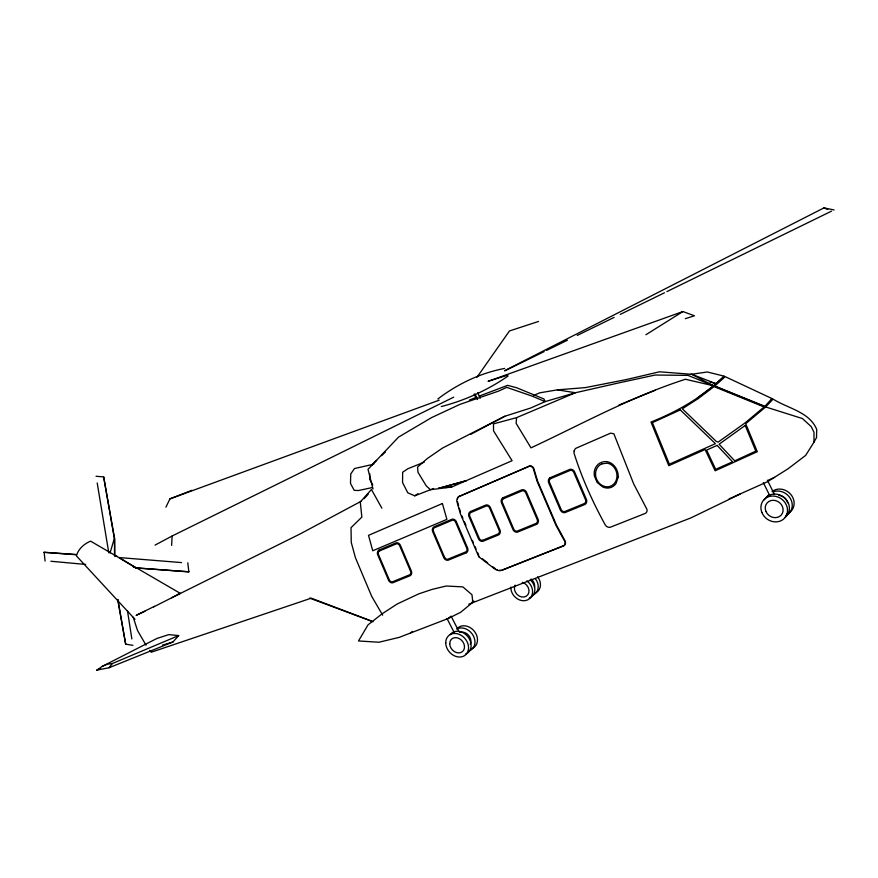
<?xml version="1.0" encoding="UTF-8"?>
<svg xmlns="http://www.w3.org/2000/svg" width="878" height="878" viewBox="0 0 878 878"><rect width="100%" height="100%" fill="white"/><g stroke="black" fill="none" stroke-linecap="round" stroke-linejoin="round"><path stroke-width="1.32" d="M729.146 498.847L767.295 481.824L788.038 468.808L805.686 455.364L813.983 442.139L813.983 432.239L811.228 426.62L802.415 418.543L765.671 406.964L687.935 375.378L655.131 375.038L619.396 382.764L575.43 392.74L545.106 401.608L530.773 407.985L504.817 416.26L442.512 448.065L427.279 458.546L417.533 467.129L417.983 472.265L426.236 485.863L430.45 489.694L451.61 487.049L512.093 460.698L493.546 430.868L493.469 423.887L516.593 417.643L575.43 392.74L557.387 389.854L539.685 392.839L533.495 395.506M369.814 473.747L369.66 479.201L372.766 484.996M171.616 545.37L172.154 535.986L453.685 397.163M516.593 417.643L516.121 423.339L530.981 447.857C582.048 424.008 631.545 396.538 685.422 379.263L713.584 385.804L724.207 376.19L707.295 371.976L690.317 374.478M771.992 398.568L764.826 406.338L714.813 385.991L725.195 376.662L771.992 398.568L771.257 399.051M110.046 552.91L114.359 538.51L103.659 476.908L114.568 538.39L114.853 556.586M457.438 498.891L457.811 497.848M165.92 507.177L169.926 498.88L191.997 490.286M813.983 442.139L816.507 437.584L816.727 429.496C809.549 411.76 787.698 408.435 773.101 399.095L765.671 406.964L745.707 423.701L757.308 451.698L715.131 470.795L705.1 449.514L668.784 465.691L650.982 422.055C677.882 411.354 703.432 396.549 724.207 376.19M172.977 641.961L178.684 635.562L168.763 634.629L156.975 638.427L102.342 666.336L96.799 670.123L108.993 667.763L172.977 641.961L162.474 645.165M476.995 377.255L509.459 330.962L538.521 321.447M108.993 667.763L112.34 663.548L178.684 635.562M479.158 396.143L507.616 385.343L516.593 387.725L543.987 398.985L545.106 401.608L532.419 396.23L506.716 387.352L498.693 391.072L459.885 404.396L431.559 417.61L398.557 437.101L368.003 469.313L372.996 488.947M364.03 498.715L368.442 493.864M371.69 465.142L376.607 460.412M381.524 455.682L385.453 451.907M447.989 618.606L460.676 612.273L473.922 601.364L472.66 600.815L471.98 594.757L462.838 586.877L446.178 586.021L432.108 589.39L418.74 593.868L397.13 604.02L381.897 613.974L368.047 624.851L358.498 640.951L378.934 642.246L399.183 637.373L447.989 618.606L450.052 616.905M508.055 376.047C488.058 389.898 464.791 400.522 441.294 406.547M410.399 633.06L412.506 631.359M459.018 496.498L529.291 466.262A4.138 3.479 -87.9 0 1 530.718 466.262L532.441 467.305A4.796 4.039 -88 0 1 533.341 468.709L537.095 481.287L556.048 525.483L564.806 541.517A4.335 3.633 42.4 0 1 563.566 545.907L502.106 570.228A8.045 6.607 44.3 0 1 494.555 568.812L478.762 556.707L479.212 556.345M697.308 398.019L713.584 385.804L691.798 374.313L659.477 371.8L626.19 379.592L585.352 387.615L557.387 389.854M437.826 398.985C457.559 384.004 480.222 373.051 504.62 368.442M424.195 462.157L408.029 468.665L402.651 472.21L402.563 482.582L407.798 492.81L414.734 495.818L417.95 493.677M117.685 599.564L125.664 644.178L117.893 599.433M131.843 638.954L127.475 610.803M187.804 562.809L188.836 571.885L135.772 567.901L118.958 557.541L181.537 562.589M645.912 334.737L682.908 311.547L694.465 315.784L685.323 318.681M135.772 567.901L189.033 571.765M114.568 538.39L114.48 555.489M50.869 561.251L85.693 564.444M45.085 561.042L44.109 552.24L76.54 554.578M361.077 501.305L300.495 533.758L171.638 597.775M155.033 545.117L172.154 535.986M470.915 434.248L504.817 416.26M97.206 482.988L108.795 552.844M180.341 593.385L153.705 606.885M550.056 477.753L569.91 469.346A4.39 3.841 65.5 0 1 574.442 471.552L586.537 499.714A4.39 3.841 63.6 0 1 584.978 504.455L565.004 512.587A4.368 3.797 63.8 0 1 560.515 510.359L548.541 482.472A4.357 3.797 65.6 0 1 550.056 477.742M504.707 370.648L823.992 207.877L834.1 209.963M466.372 552.789L448.12 560.219A4.17 3.468 64.8 0 1 443.961 558.035L432.536 531.355A4.17 3.468 66.1 0 1 433.853 526.888L452.005 519.216A4.192 3.512 66.1 0 1 456.209 521.389L467.733 548.311A4.203 3.512 64.7 0 1 466.372 552.789M136.112 615.434L154.495 606.303M504.795 370.834L544.097 351.628M546.555 350.421L567.429 340.214M577.252 335.418L614.106 317.408M620.241 314.401L664.459 292.791M666.907 291.595L831.488 211.159M740.187 494.04L690.942 517.888L468.786 604.196M471.662 602.418L473.922 601.364M136.957 614.896L144.859 611.297M768.47 480.123L774.637 477.38M655.24 390.26L618.913 405.043M102.342 666.336L107.489 664.152L112.34 663.548M96.799 670.123L100.542 668.542M469.346 400.127L476.71 397.141M414.734 495.818L433.545 488.563M169.926 498.88L439.219 400.159M682.908 311.547L488.069 381.315L507.682 375.136M178.058 594.186L180.33 593.385L90.588 541.155C84.211 543.712 78.142 549.134 76.397 555.895L134.982 619.297M482.615 540.31L498.166 533.934A3.194 2.711 64.7 0 0 499.231 530.51L489.452 507.671A3.194 2.711 65.9 0 0 486.225 506.035L470.74 512.576A3.172 2.678 66 0 0 469.708 515.99L479.41 538.653A3.183 2.678 64.8 0 0 482.615 540.321M373.732 464.21L354.525 468.523L350.761 473.9L350.487 483.394L354.185 490.319L358.443 490.539L372.448 487.52M438.506 487.927L441.129 487.751M445.058 487.488L451.61 487.049M43.9 552.361L76.331 554.698M96.042 476.271L103.659 476.908M125.664 644.178L132.929 645.33M709.709 381.908L716.152 383.708L691.798 374.313M133.346 567.034L135.98 567.781M309.627 598.094L372.985 621.734M371.471 621.031L311.24 598.181L151.246 652.222L149.6 650.389M115.896 555.807L117.147 556.345M823.992 207.877L827.735 209.524M482.373 558.759L487.641 562.798M492.898 566.837L495.005 568.45A8.045 6.607 44.3 0 0 495.587 568.856M382.665 615.171L371.723 596.392L355.436 557.739L351.255 542.428L351.024 527.678L361.846 517.098L360.276 501.975L371.449 489.496L381.886 508.197M146 645.165L137.517 630.514L133.237 617.256M451.051 616.082L459.04 631.666M446.979 618.463L454.365 632.851M763.333 482.648L769.765 495.675M767.405 480.222L774.418 494.424M444.685 557.585L433.381 531.146A3.128 2.601 66.1 0 1 434.369 527.788L452.302 520.215A3.15 2.634 66.1 0 1 455.452 521.85L466.876 548.509A3.15 2.634 64.7 0 1 465.856 551.878L447.813 559.231A3.128 2.601 64.8 0 1 444.696 557.585M477.72 392.685L480.233 398.206M475.02 394.002L477.533 399.523M474.197 394.101L476.205 398.513M461.872 515.825L462.893 518.218M464.429 521.795L465.966 525.384M472.397 540.409L473.451 542.856M475.02 546.533L476.074 548.991M477.643 552.668L478.697 555.115M478.762 556.707L460.379 513.784L456.9 501.514A4.675 3.83 -89.6 0 1 456.867 499.78L457.614 497.727A4.028 3.303 -89.6 0 1 458.656 496.685L529.741 465.933A4.138 3.479 -87.9 0 1 531.168 465.933L532.891 466.975A4.796 4.039 -87.9 0 1 533.791 468.38L537.534 480.946L556.487 525.121L565.234 541.155A4.335 3.633 42.4 0 1 563.994 545.545L502.545 569.866A8.045 6.607 44.3 0 1 501.975 570.052M457.482 501.667L458.601 505.596M459.359 508.208L460.478 512.126M764.321 499.823A13.818 12.336 37.5 0 1 784.252 497.628A13.818 12.336 37.5 0 1 785.02 517.405M773.035 491.867A13.763 12.303 37.3 0 1 790.584 498.869A13.763 12.303 37.3 0 1 785.942 515.518M766.977 497.321A13.763 12.303 37.3 0 1 768.502 495.038M778.83 495.313A9.241 8.264 37.3 0 1 787.632 502.776M772.025 491.537A13.73 12.281 37.2 0 1 791.835 495.818A13.73 12.281 37.2 0 1 786.809 513.915M456.758 629.076A12.665 10.251 49.4 0 1 474.46 631.414A12.665 10.251 49.4 0 1 471.837 648.59M457.855 628.549A12.698 10.262 49.4 0 1 473.429 636.001A12.698 10.262 49.4 0 1 469.291 650.828M459.863 632.467A8.231 6.651 49.4 0 1 468.578 635.288A8.231 6.651 49.4 0 1 470.224 644.331M450.271 634.553A12.753 10.284 49.4 0 1 468.051 636.934A12.753 10.284 49.4 0 1 465.45 654.198M500.734 570.272A8.045 6.607 44.3 0 1 499.439 570.261M497.475 569.8A8.045 6.607 44.3 0 1 496.827 569.537M458.075 497.398A4.028 3.303 -89.6 0 1 459.128 496.355M526.855 580.885A11.985 9.965 48.8 0 1 531.969 595.185A11.985 9.965 48.8 0 1 519.622 599.97A11.985 9.965 48.8 0 1 510.842 587.086M522.278 582.366A8.045 6.684 48.8 0 1 528.852 592.441A8.045 6.684 48.8 0 1 519.326 596.129A8.045 6.684 48.8 0 1 515.134 585.143M530.18 579.776A11.952 9.943 48.8 0 1 529.313 598.159M535.415 578.811A11.919 9.932 48.8 0 1 532.694 595.185M531.069 579.063A8.001 6.673 48.8 0 1 534.57 587.195M537.654 576.868A11.886 9.921 48.7 0 1 534.932 593.221M574.157 450.93L574.047 451.511A4.884 4.17 -86.9 0 0 574.091 453.322C581.851 478.082 592.705 502.018 605.172 524.781L605.425 525.209A4.423 3.786 40.2 0 0 607.642 526.976L608.169 527.162A4.401 3.764 42.5 0 0 610.287 527.239L645.352 513.378A4.467 3.863 41.2 0 0 646.943 509.328L633.74 484.041L613.854 433.776L610.649 433.15L575.99 448.241A4.203 3.589 -86.9 0 0 574.86 449.36L574.157 450.93M618.156 477.259L616.038 483.471A13.082 11.37 71.7 0 1 608.388 488.014A13.17 11.447 71.7 0 1 602.407 486.741L597.106 482.406L594.384 476.052A13.444 12.138 63.9 0 1 596.305 466.427A13.225 11.941 63.9 0 1 607.356 461.718C614.249 463.189 618.661 470.443 618.156 477.259M698.284 398.535L682.316 408.775L716.228 441.371L718.171 442.106L745.06 422.933L764.123 406.964L714.066 386.594L698.284 398.535M745.192 425.479L719.104 444.213L734.732 460.851L755.815 451.127L745.192 425.479M379.153 550.001L378.824 550.177A4.072 3.314 66.3 0 0 377.595 554.512L388.734 580.621A4.083 3.314 65.2 0 0 392.751 582.794L410.213 575.672A4.105 3.358 65.1 0 0 411.486 571.315L400.236 544.975A4.105 3.358 66.2 0 0 396.176 542.823L379.153 550.001M379.581 550.923L379.318 551.055A3.062 2.491 66.3 0 0 378.396 554.314L389.448 580.193A3.062 2.491 65.2 0 0 392.455 581.818L409.719 574.772A3.084 2.524 65.1 0 0 410.663 571.501L399.523 545.414A3.084 2.524 66.2 0 0 396.472 543.8L379.581 550.923M470.575 511.479L470.213 511.665A4.225 3.567 66 0 0 468.841 516.209L478.642 539.114A4.236 3.567 64.8 0 0 482.911 541.32L498.693 534.856A4.258 3.611 64.7 0 0 500.109 530.301L490.22 507.199A4.258 3.611 65.9 0 0 485.918 505.015L470.575 511.479M503.182 497.694L502.809 497.881A4.28 3.666 65.8 0 0 501.382 502.501L513.125 529.917A4.291 3.666 64.3 0 0 517.482 532.134L536.754 524.276A4.313 3.71 64.1 0 0 538.236 519.644L526.372 491.965A4.313 3.71 65.7 0 0 521.96 489.77L503.182 497.694M503.621 498.66L503.335 498.803A3.216 2.744 65.8 0 0 502.271 502.271L513.904 529.445A3.216 2.744 64.3 0 0 517.175 531.124L536.228 523.343A3.238 2.788 64.1 0 0 537.325 519.864L525.582 492.448A3.238 2.788 65.7 0 0 522.267 490.802L503.621 498.66M550.89 478.532L550.594 478.686A3.271 2.843 65.6 0 0 549.474 482.231L561.316 509.877A3.271 2.843 63.8 0 0 564.697 511.556L584.43 503.5A3.303 2.886 63.6 0 0 585.593 499.944L573.63 472.057A3.292 2.886 65.5 0 0 570.217 470.388L550.89 478.532M680.307 409.927L652.398 422.636L669.376 464.199L715.405 443.675L680.307 409.927M717.139 445.398L706.614 450.074L715.68 469.313L732.548 461.839L717.139 445.398M442.402 503.522L368.508 535.35L372.755 550.769L446.902 519.348L442.402 503.522M466.174 480.705L440.449 487.839L466.174 480.705M601.913 463.825L601.726 463.869A12.369 11.162 63.8 0 0 595.558 472.935L595.635 475.964A12.215 11.03 63.9 0 0 602.648 485.732L605.381 486.653A12.127 10.547 71.7 0 0 616.729 478.477A12.127 10.547 71.7 0 0 610.122 464.045L607.346 463.145L601.913 463.825M761.885 512.5A13.85 12.358 37.6 0 0 784.734 517.965A13.85 12.358 37.6 0 0 776.009 496.421A13.85 12.358 37.6 0 0 761.885 512.5M765.912 511.369A9.307 8.297 37.6 0 0 781.255 515.013A9.307 8.297 37.6 0 0 775.384 500.548A9.307 8.297 37.6 0 0 765.912 511.369M445.739 642.773A12.786 10.295 49.5 0 0 462.871 656.47A12.786 10.295 49.5 0 0 462.838 636.484A12.786 10.295 49.5 0 0 445.739 642.773M449.734 643.662A8.286 6.673 49.5 0 0 460.84 652.53A8.286 6.673 49.5 0 0 460.807 639.579A8.286 6.673 49.5 0 0 449.734 643.662"/></g></svg>
